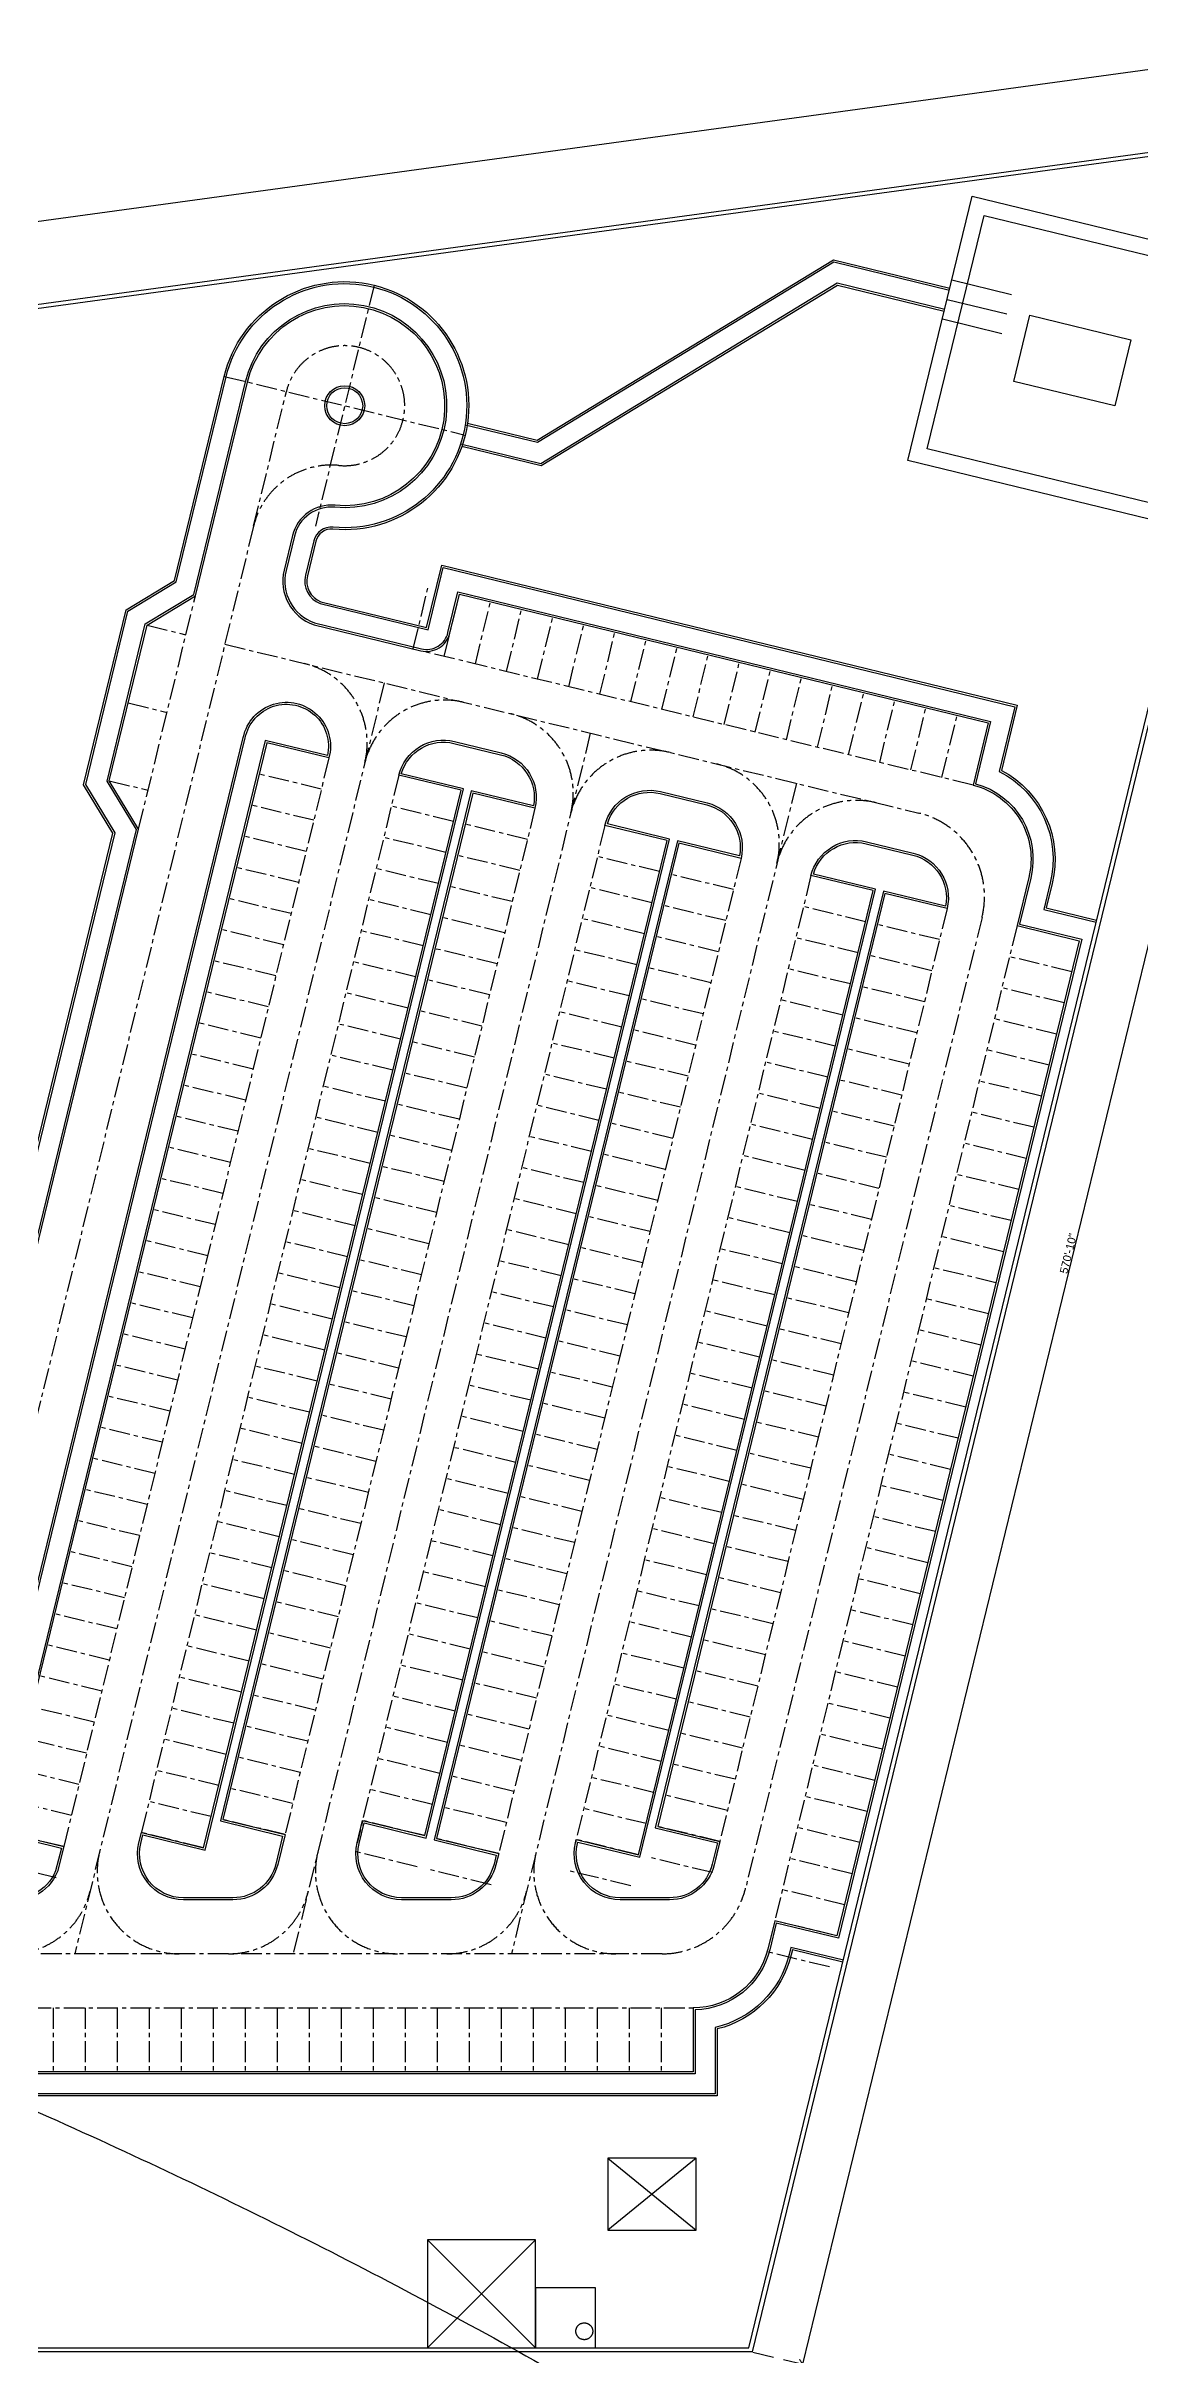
# Model space of a CAD drawing. Header units: inches. Extents: x 6322 to 85903, y -36042 to 7673.
# Drawn here: x 68124 to 71404, y -1887 to 5037 of the extents above; entities that cross this region are included whole.
import ezdxf

# ---------------------------------------------------------------- set-up
doc = ezdxf.new("R2010")
doc.units = ezdxf.units.IN
doc.header["$LTSCALE"] = 10
for name, pattern in [('Amconstr', [9999, 9999, 0]), ('CENTER', [2, 1.25, -0.25, 0.25, -0.25]), ('HIDDEN', [9.525, 6.35, -3.175])]:
    doc.linetypes.add(name, pattern=pattern)
for name, color, linetype in [('06--LINE-2', 2, 'Continuous'), ('FURN', 6, 'Continuous'), ('GC', 3, 'Continuous'), ('Plot Boundary', 1, 'Continuous'), ('PLOT LINE', 3, 'Continuous'), ('ROAD CL', 251, 'CENTER'), ('roads & footpath', 161, 'Continuous'), ('WALL', 4, 'Continuous')]:
    doc.layers.add(name, color=color, linetype=linetype)
doc.styles.add('3-16', font='arial.ttf')
doc.dimstyles.new('1-8', dxfattribs={"dimtxt": 10, "dimasz": 4, "dimexe": 2, "dimexo": 2, "dimgap": 1, "dimtad": 1, "dimdec": 4, "dimzin": 0, "dimdsep": 46, "dimlunit": 4, "dimtxsty": '3-16', "dimblk": 'ARCHTICK', "dimcen": 4, "dimclrd": 1, "dimclre": 8, "dimclrt": 2, "dimadec": 3, "dimazin": 0, "dimtfac": 1, "dimtdec": 4, "dimtofl": 0, "dimtmove": 2, "dimatfit": 3, "dimldrblk": 'AERO', "dimfxl": 0.18, "dimtolj": 1, "dimtzin": 0, "dimarcsym": 0})

# ---------------------------------------------------------------- blocks, each defined once
blk = doc.blocks.new('_ArchTick')
at = {"color": 0, "const_width": 0.15}
blk.add_lwpolyline([(-0.5, -0.5), (0.5, 0.5)], dxfattribs=at)
blk = doc.blocks.new('*D27')
at = {"layer": 'Defpoints', "color": 0, "linetype": 'Amconstr', "lineweight": 25, "transparency": 16777216}
for p in [(71828.1, 5022.4), (71861.8, 4777.2), (55517.2, 2537.3)]:
    blk.add_point(p, dxfattribs=at)
at = {"layer": 'FURN', "color": 1, "linetype": 'Amconstr', "lineweight": -2, "transparency": 16777216}
blk.add_line((55483.6, 2782.5), (71828.1, 5022.4), dxfattribs=at)
at = {"layer": 'FURN', "color": 8, "linetype": 'HIDDEN', "lineweight": -2, "transparency": 16777216}
for p, q in [((71861.5, 4779.2), (71827.9, 5024.4)), ((55516.9, 2539.3), (55483.3, 2784.5))]:
    blk.add_line(p, q, dxfattribs=at)
at = {"layer": 'FURN', "color": 1, "linetype": 'Amconstr', "lineweight": -2, "transparency": 16777216, "xscale": 24, "yscale": 24, "zscale": 24}
for p, rotation in [((71828.1, 5022.4), 7.80334522776029), ((55483.6, 2782.5), 187.8033452277602)]:
    blk.add_blockref('_ArchTick', p, dxfattribs=dict(at, rotation=rotation))
at = {"layer": 'FURN', "color": 2, "linetype": 'Amconstr', "lineweight": 25, "transparency": 16777216, "insert": (63654.1, 3915.6), "char_height": 24, "attachment_point": 5, "rotation": 7.80335, "style": '3-16'}
blk.add_mtext('\\A1;1374\'-9"', dxfattribs=at)
blk = doc.blocks.new('AERO')
blk.add_line((0, 0), (-1, 0))
blk.add_lwpolyline([(-0.71, 0.71), (0, 0), (-0.71, -0.71)])
blk = doc.blocks.new('*D29')
at = {"layer": 'Defpoints', "color": 0, "linetype": 'Amconstr', "lineweight": 25, "transparency": 16777216}
for p in [(71861.8, 4777.2), (70241.3, -1878.3), (70392.2, -1915)]:
    blk.add_point(p, dxfattribs=at)
at = {"layer": 'FURN', "color": 1, "linetype": 'Amconstr', "lineweight": -2, "transparency": 16777216}
blk.add_line((72012.6, 4740.5), (70392.2, -1915), dxfattribs=at)
at = {"layer": 'FURN', "color": 8, "linetype": 'HIDDEN', "lineweight": -2, "transparency": 16777216}
for p, q in [((71863.7, 4776.7), (72014.6, 4740)), ((70243.3, -1878.8), (70394.1, -1915.5))]:
    blk.add_line(p, q, dxfattribs=at)
at = {"layer": 'FURN', "color": 1, "linetype": 'Amconstr', "lineweight": -2, "transparency": 16777216, "xscale": 24, "yscale": 24, "zscale": 24}
for p, rotation in [((72012.6, 4740.5), 76.31633277779137), ((70392.2, -1915), 256.3163327777914)]:
    blk.add_blockref('_ArchTick', p, dxfattribs=dict(at, rotation=rotation))
at = {"layer": 'FURN', "color": 2, "linetype": 'Amconstr', "lineweight": 25, "transparency": 16777216, "insert": (71189.5, 1415.9), "char_height": 24, "attachment_point": 5, "rotation": 76.31633, "style": '3-16'}
blk.add_mtext('\\A1;570\'-10"', dxfattribs=at)
blk = doc.blocks.new('*U237')
at = {"layer": 'ROAD CL', "ltscale": 5}
blk.add_line((96, 0), (96, -192), dxfattribs=at)
blk = doc.blocks.new('*U238')
at = {"layer": 'WALL', "color": 0, "linetype": 'ByBlock', "lineweight": -2, "transparency": 16777216, "rotation": 166.3163327668291}
for p in [(69318, 3206.8), (69411.3, 3184), (69504.6, 3161.3), (69597.9, 3138.6), (69691.1, 3115.9), (69784.4, 3093.2), (69877.7, 3070.5), (69971, 3047.8), (70064.2, 3025.1), (70157.5, 3002.4), (70250.8, 2979.7), (70344.1, 2957), (70437.3, 2934.2), (70530.6, 2911.5), (70623.9, 2888.8), (70717.2, 2866.1), (70810.4, 2843.4), (70903.7, 2820.7)]:
    blk.add_blockref('*U237', p, dxfattribs=at)
blk = doc.blocks.new('*U239')
at = {"layer": 'ROAD CL', "ltscale": 5}
blk.add_line((96.4, 0), (96.4, -192), dxfattribs=at)
blk = doc.blocks.new('*U240')
at = {"layer": 'WALL', "color": 0, "linetype": 'ByBlock', "lineweight": -2, "transparency": 16777216, "rotation": 256.3163327777917}
for p in [(68972.2, 2902.1), (68949.4, 2808.8), (68926.7, 2715.5), (68904, 2622.3), (68881.3, 2529), (68858.6, 2435.7), (68835.9, 2342.4), (68813.2, 2249.2), (68790.5, 2155.9), (68767.8, 2062.6), (68745.1, 1969.3), (68722.3, 1876.1), (68699.6, 1782.8), (68676.9, 1689.5), (68654.2, 1596.2), (68631.5, 1502.9), (68608.8, 1409.7), (68586.1, 1316.4), (68563.4, 1223.1), (68540.7, 1129.8), (68518, 1036.6), (68495.2, 943.3), (68472.5, 850), (68449.8, 756.7), (68427.1, 663.5), (68404.4, 570.2), (68381.7, 476.9), (68359, 383.6), (68336.3, 290.4), (68313.6, 197.1), (68290.9, 103.8), (68268.1, 10.5), (68245.4, -82.7), (68222.7, -176), (68200, -269.3), (68177.3, -362.6)]:
    blk.add_blockref('*U239', p, dxfattribs=at)
blk = doc.blocks.new('*U241')
at = {"layer": 'ROAD CL', "ltscale": 5}
blk.add_line((96.3, 0), (96.3, -192), dxfattribs=at)
blk = doc.blocks.new('*U242')
at = {"layer": 'WALL', "color": 0, "linetype": 'ByBlock', "lineweight": -2, "transparency": 16777216, "rotation": 256.3163001479201}
for p in [(69590.1, 2751.5), (69567.4, 2658.2), (69544.6, 2564.9), (69521.9, 2471.7), (69499.2, 2378.4), (69476.5, 2285.1), (69453.8, 2191.8), (69431.1, 2098.6), (69408.4, 2005.3), (69385.7, 1912), (69363, 1818.7), (69340.3, 1725.5), (69317.5, 1632.2), (69294.8, 1538.9), (69272.1, 1445.6), (69249.4, 1352.4), (69226.7, 1259.1), (69204, 1165.8), (69181.3, 1072.5), (69158.6, 979.3), (69135.9, 886), (69113.2, 792.7), (69090.4, 699.4), (69067.7, 606.2), (69045, 512.9), (69022.3, 419.6), (68999.6, 326.3), (68976.9, 233.1), (68954.2, 139.8), (68931.5, 46.5), (68908.8, -46.8), (68886.1, -140), (68863.3, -233.3)]:
    blk.add_blockref('*U241', p, dxfattribs=at)
blk = doc.blocks.new('*U243')
at = {"layer": 'ROAD CL', "ltscale": 5}
blk.add_line((95.8, 192), (95.8, 0), dxfattribs=at)
blk = doc.blocks.new('*U244')
at = {"layer": 'WALL', "color": 0, "linetype": 'ByBlock', "lineweight": -2, "transparency": 16777216, "rotation": 256.3163327777917}
for p in [(69181.9, 2850.3), (69159.2, 2757.1), (69136.4, 2663.8), (69113.7, 2570.5), (69091, 2477.2), (69068.3, 2384), (69045.6, 2290.7), (69022.9, 2197.4), (69000.2, 2104.1), (68977.5, 2010.9), (68954.8, 1917.6), (68932.1, 1824.3), (68909.3, 1731), (68886.6, 1637.8), (68863.9, 1544.5), (68841.2, 1451.2), (68818.5, 1357.9), (68795.8, 1264.7), (68773.1, 1171.4), (68750.4, 1078.1), (68727.7, 984.8), (68705, 891.6), (68682.2, 798.3), (68659.5, 705), (68636.8, 611.7), (68614.1, 518.5), (68591.4, 425.2), (68568.7, 331.9), (68546, 238.6), (68523.3, 145.4), (68500.6, 52.1), (68477.9, -41.2), (68455.1, -134.5), (68432.4, -227.7)]:
    blk.add_blockref('*U243', p, dxfattribs=at)
blk = doc.blocks.new('*U245')
at = {"layer": 'ROAD CL', "ltscale": 5}
blk.add_line((95.8, 192), (95.8, 0), dxfattribs=at)
blk = doc.blocks.new('*U246')
at = {"layer": 'WALL', "color": 0, "linetype": 'ByBlock', "lineweight": -2, "transparency": 16777216, "rotation": 256.3163327777918}
for p in [(69799.8, 2699.9), (69777.1, 2606.6), (69754.4, 2513.3), (69731.7, 2420.1), (69709, 2326.8), (69686.3, 2233.5), (69663.5, 2140.2), (69640.8, 2047), (69618.1, 1953.7), (69595.4, 1860.4), (69572.7, 1767.1), (69550, 1673.9), (69527.3, 1580.6), (69504.6, 1487.3), (69481.9, 1394), (69459.2, 1300.8), (69436.4, 1207.5), (69413.7, 1114.2), (69391, 1020.9), (69368.3, 927.7), (69345.6, 834.4), (69322.9, 741.1), (69300.2, 647.8), (69277.5, 554.6), (69254.8, 461.3), (69232.1, 368), (69209.4, 274.7), (69186.6, 181.5), (69163.9, 88.2), (69141.2, -5.1), (69118.5, -98.4), (69095.8, -191.6), (69073.1, -284.9)]:
    blk.add_blockref('*U245', p, dxfattribs=at)
blk = doc.blocks.new('*U247')
at = {"layer": 'ROAD CL', "ltscale": 5}
blk.add_line((96.3, 0), (96.3, -192), dxfattribs=at)
blk = doc.blocks.new('*U248')
at = {"layer": 'WALL', "color": 0, "linetype": 'ByBlock', "lineweight": -2, "transparency": 16777216, "rotation": 256.3163327777918}
for p in [(70208, 2601), (70185.3, 2507.8), (70162.6, 2414.5), (70139.9, 2321.2), (70117.2, 2227.9), (70094.5, 2134.7), (70071.8, 2041.4), (70049, 1948.1), (70026.3, 1854.8), (70003.6, 1761.6), (69980.9, 1668.3), (69958.2, 1575), (69935.5, 1481.7), (69912.8, 1388.5), (69890.1, 1295.2), (69867.4, 1201.9), (69844.7, 1108.6), (69821.9, 1015.4), (69799.2, 922.1), (69776.5, 828.8), (69753.8, 735.5), (69731.1, 642.3), (69708.4, 549), (69685.7, 455.7), (69663, 362.4), (69640.3, 269.2), (69617.6, 175.9), (69594.8, 82.6), (69572.1, -10.7), (69549.4, -103.9), (69526.7, -197.2), (69504, -290.5), (69481.3, -383.8)]:
    blk.add_blockref('*U247', p, dxfattribs=at)
blk = doc.blocks.new('*U249')
at = {"layer": 'ROAD CL', "ltscale": 5}
blk.add_line((95.8, 192), (95.8, 0), dxfattribs=at)
blk = doc.blocks.new('*U250')
at = {"layer": 'WALL', "color": 0, "linetype": 'ByBlock', "lineweight": -2, "transparency": 16777216, "rotation": 256.3163327777918}
for p in [(70417.8, 2549.4), (70395, 2456.2), (70372.3, 2362.9), (70349.6, 2269.6), (70326.9, 2176.3), (70304.2, 2083.1), (70281.5, 1989.8), (70258.8, 1896.5), (70236.1, 1803.2), (70213.4, 1710), (70190.7, 1616.7), (70167.9, 1523.4), (70145.2, 1430.1), (70122.5, 1336.9), (70099.8, 1243.6), (70077.1, 1150.3), (70054.4, 1057), (70031.7, 963.8), (70009, 870.5), (69986.3, 777.2), (69963.6, 683.9), (69940.8, 590.7), (69918.1, 497.4), (69895.4, 404.1), (69872.7, 310.8), (69850, 217.6), (69827.3, 124.3), (69804.6, 31), (69781.9, -62.3), (69759.2, -155.6), (69736.5, -248.8), (69713.7, -342.1)]:
    blk.add_blockref('*U249', p, dxfattribs=at)
blk = doc.blocks.new('*U251')
at = {"layer": 'ROAD CL', "ltscale": 5}
blk.add_line((96, 0), (96, -192), dxfattribs=at)
blk = doc.blocks.new('*U252')
at = {"layer": 'WALL', "color": 0, "linetype": 'ByBlock', "lineweight": -2, "transparency": 16777216, "rotation": 256.3163327777916}
for p in [(70826, 2450.6), (70803.2, 2357.3), (70780.5, 2264), (70757.8, 2170.8), (70735.1, 2077.5), (70712.4, 1984.2), (70689.7, 1890.9), (70667, 1797.7), (70644.3, 1704.4), (70621.6, 1611.1), (70598.9, 1517.8), (70576.2, 1424.6), (70553.4, 1331.3), (70530.7, 1238), (70508, 1144.7), (70485.3, 1051.5), (70462.6, 958.2), (70439.9, 864.9), (70417.2, 771.6), (70394.5, 678.4), (70371.8, 585.1), (70349.1, 491.8), (70326.3, 398.5), (70303.6, 305.3), (70280.9, 212), (70258.2, 118.7), (70235.5, 25.4), (70212.8, -67.8), (70190.1, -161.1), (70167.4, -254.4), (70144.7, -347.7)]:
    blk.add_blockref('*U251', p, dxfattribs=at)
blk = doc.blocks.new('*U253')
at = {"layer": 'ROAD CL', "ltscale": 5}
blk.add_line((96, 192), (96, 0), dxfattribs=at)
blk = doc.blocks.new('*U254')
at = {"layer": 'WALL', "color": 0, "linetype": 'ByBlock', "lineweight": -2, "transparency": 16777216, "rotation": 256.3163327777997}
for p in [(71035.8, 2399.5), (71013.1, 2306.2), (70990.4, 2212.9), (70967.7, 2119.7), (70945, 2026.4), (70922.3, 1933.1), (70899.6, 1839.8), (70876.9, 1746.6), (70854.1, 1653.3), (70831.4, 1560), (70808.7, 1466.7), (70786, 1373.5), (70763.3, 1280.2), (70740.6, 1186.9), (70717.9, 1093.6), (70695.2, 1000.4), (70672.5, 907.1), (70649.8, 813.8), (70627.1, 720.5), (70604.3, 627.3), (70581.6, 534), (70558.9, 440.7), (70536.2, 347.4), (70513.5, 254.2), (70490.8, 160.9), (70468.1, 67.6), (70445.4, -25.7), (70422.7, -118.9), (70400, -212.2), (70377.2, -305.5), (70354.5, -398.8), (70331.8, -492), (70309.1, -585.3)]:
    blk.add_blockref('*U253', p, dxfattribs=at)
blk = doc.blocks.new('*U255')
at = {"layer": 'ROAD CL', "ltscale": 5}
blk.add_line((96, 0), (96, 192), dxfattribs=at)
blk = doc.blocks.new('*U256')
at = {"layer": 'WALL', "color": 0, "linetype": 'ByBlock', "lineweight": -2, "transparency": 16777216, "rotation": 180}
for p in [(67376.8, -846.5), (67472.8, -846.5), (67568.8, -846.5), (67664.8, -846.5), (67760.8, -846.5), (67856.8, -846.5), (67952.8, -846.5), (68048.8, -846.5), (68144.8, -846.5), (68240.8, -846.5), (68336.8, -846.5), (68432.8, -846.5), (68528.8, -846.5), (68624.8, -846.5), (68720.8, -846.5), (68816.8, -846.5), (68912.8, -846.5), (69008.8, -846.5), (69104.8, -846.5), (69200.8, -846.5), (69296.8, -846.5), (69392.8, -846.5), (69488.8, -846.5), (69584.8, -846.5), (69680.8, -846.5), (69776.8, -846.5), (69872.8, -846.5), (69968.8, -846.5), (70064.8, -846.5)]:
    blk.add_blockref('*U255', p, dxfattribs=at)

msp = doc.modelspace()

# ---------------------------------------------------------------- linework, layer by layer
at = {"linetype": 'Amconstr', "lineweight": 25}
msp.add_circle((60708.4733, -17819.81171), 18222, dxfattribs=at)
at = {"layer": '06--LINE-2', "lineweight": -3}
msp.add_lwpolyline([(70901.57938, 4587.34189), (71694.41852, 4394.30796), (71501.38459, 3601.46882), (70708.54545, 3794.50275)], close=True, dxfattribs=at)
at = {"layer": 'GC', "linetype": 'Amconstr', "lineweight": 25}
msp.add_lwpolyline([(69809.06633, -1513.69657), (70073.06633, -1513.69657), (70073.06633, -1297.69657), (69809.06633, -1297.69657)], close=True, dxfattribs=at)
for points in [[(69809.06633, -1297.69657), (70073.06633, -1513.69657)], [(70073.06633, -1297.69657), (69809.06633, -1513.69657)]]:
    msp.add_lwpolyline(points, dxfattribs=at)
at = {"layer": 'Plot Boundary', "color": 5, "lineweight": -3}
for points in [[(70936.86204, 4529.34936), (71636.42598, 4359.0253), (71466.10193, 3659.46136), (70766.53798, 3829.78541)], [(71073.91057, 4229.92843), (71377.02571, 4156.12846), (71328.76944, 3957.92776), (71025.6543, 4031.72773)]]:
    msp.add_lwpolyline(points, close=True, dxfattribs=at)
at = {"layer": 'PLOT LINE'}
for p, q in [((71861.75005, 4777.21987), (55517.18687, 2537.32102)), ((71845.92243, 4762.93865), (55529.16889, 2526.8509)), ((70231.88548, -1866.31913), (71845.92243, 4762.93865)), ((66769.12001, -1866.31322), (70231.88548, -1866.31913))]:
    msp.add_line(p, q, dxfattribs=at)
msp.add_lwpolyline([(71861.75005, 4777.21987), (70241.3178, -1878.30504), (66529.12001, -1878.31047)], dxfattribs=at)
at = {"layer": 'PLOT LINE', "linetype": 'Amconstr', "lineweight": 25}
for points in [[(69267.32862, -1866.31833), (69591.32862, -1866.31833), (69591.32862, -1542.31833), (69267.32862, -1542.31833)], [(69591.32862, -1866.31833), (69771.32862, -1866.31833), (69771.32862, -1686.31833), (69591.32862, -1686.31833)]]:
    msp.add_lwpolyline(points, close=True, dxfattribs=at)
for points in [[(69591.32862, -1542.31833), (69267.32862, -1866.31833)], [(69267.32862, -1542.31833), (69591.32862, -1866.31833)]]:
    msp.add_lwpolyline(points, dxfattribs=at)
msp.add_circle((69737.95741, -1816.53336), 25.28916, dxfattribs=at)
at = {"layer": 'ROAD CL', "ltscale": 5}
for p, q in [((68401.51846, 2688.87437), (68571.8425, 3388.43824)), ((68426.86117, 3300.23163), (68543.45516, 3271.84429)), ((70903.72204, 2820.69146), (69260.35862, 3220.80402)), ((68370.08649, 3067.04365), (68486.68048, 3038.65631)), ((68313.3118, 2833.85567), (68429.90579, 2805.46832)), ((67376.79128, -846.54308), (70064.79128, -846.54308))]:
    msp.add_line(p, q, dxfattribs=at)
for points in [[(69107.45841, 4320.17826), (68931.45689, 3597.29552)], [(68658.01628, 4046.73765), (69380.89902, 3870.73613)], [(69138.08329, 3127.0691), (68210.06343, -684.54308)], [(69756.02969, 2976.61661), (68864.64076, -684.54308)], [(68972.15106, 2902.07742), (68177.20494, -362.96726)], [(69181.86144, 2850.33552), (68409.78226, -320.78886)], [(70373.97785, 2826.1637), (69519.21995, -684.54308)], [(69590.06407, 2751.48771), (68841.28906, -323.91291)], [(69799.80784, 2699.88303), (69056.78548, -351.89764)], [(70208.01047, 2601.03523), (69473.15827, -417.18852)], [(70417.756, 2549.43012), (69711.36467, -351.89764)], [(70825.95862, 2450.58231), (70127.73746, -417.18852)], [(71035.82781, 2399.4851), (70309.11184, -585.32108)]]:
    msp.add_lwpolyline(points, dxfattribs=at)
msp.add_lwpolyline([(68746.23024, 3597.42445), (68844.50132, 4001.04862, -2.19113104), (69002.29789, 3779.55669, 0.3728245472)], format="xyb", close=True, dxfattribs=at)
for points in [[(68746.23026, 3597.42452), (67790.28937, -328.86637, -0.3458722565), (67452.16679, -594.54308), (66948.71988, -594.54308)], [(68660.04914, 3243.45691), (70741.24892, 2736.74357, -0.4154047707), (70930.64303, 2424.01513), (70221.75507, -487.57569, -0.3458724508), (69971.07795, -684.54308), (66973.11895, -684.54308)]]:
    msp.add_lwpolyline(points, format="xyb", dxfattribs=at)
for centre, start, end in [((68840.87156, 2946.24547), 346.316332778, 76.316332767), ((69318.90692, 2829.85737), 76.316332789, 166.316332778), ((69458.81796, 2795.79298), 346.316332778, 76.316332767), ((69936.85332, 2679.40488), 76.316332789, 166.316332778), ((70076.76611, 2645.34007), 346.316332778, 76.316332767), ((70554.80148, 2528.95197), 76.316332789, 166.316332778), ((68523.14377, -438.54308), 166.316332778, 270), ((69177.7211, -438.54308), 166.316332778, 270), ((69832.30029, -438.54308), 166.316332778, 270), ((68016.77119, -438.54308), 270, 346.316332778), ((68671.34852, -438.54308), 270, 346.316332778), ((69325.92771, -438.54308), 270, 346.316332778)]:
    msp.add_arc(centre, 246, start, end, dxfattribs=at)
at = {"layer": 'roads & footpath'}
for points in [[(69380.96953, 3901.59534), (69597.45074, 3848.88828), (70486.67831, 4389.89437), (70832.97834, 4305.5801)], [(69387.71875, 3906.12737), (69596.45536, 3855.3059), (70485.68294, 4396.31199), (70834.39771, 4311.4098)], [(70818.78467, 4247.2831), (70496.63204, 4325.71816), (69607.40447, 3784.71207), (69366.77586, 3843.29834)], [(70817.3653, 4241.4534), (70497.62742, 4319.30054), (69608.39985, 3778.29445), (69370.68634, 3836.17097)]]:
    msp.add_lwpolyline(points, dxfattribs=at)
for points in [[(63769.59049, 362.30604, -0.0121144616), (64646.67599, 192.69516, -0.0222488071), (65802.8928, -112.06126, 0.2216301759), (65940.24189, -93.56477, -0.4439214225), (66945.08308, -366.77865, 0.2824333094), (67091.31947, -456.54308), (67438.90867, -456.54308, 0.3458722565), (67598.25379, -331.33912), (68330.92463, 2677.92526), (68242.71797, 2822.90655), (68369.20161, 3342.40682), (68514.18293, 3430.61343), (68663.75271, 4044.93432, -2.1904642996), (68984.56615, 3594.40382, 0.3728245472), (68926.95093, 3553.42407), (68901.78067, 3450.04385, 0.3810337248), (68946.31083, 3365.19381), (69269.53008, 3286.49906), (69314.94986, 3473.04944), (71028.88152, 3055.75551), (70981.67246, 2861.85596, -0.3509688281), (71134.91104, 2527.4474), (71115.56754, 2447.99875), (71272.96943, 2409.67584)], [(63770.58662, 368.22277, -0.0121143794), (64647.95162, 198.55799, -0.0222486944), (65804.67858, -106.33317, 0.2216301759), (65937.00374, -88.51358, -0.4439214225), (66950.43319, -364.06271, 0.2824333094), (67091.31947, -450.54308), (67438.90867, -450.54308, 0.3458722565), (67592.42409, -329.91975), (68324.50701, 2676.92988), (68236.30035, 2821.91118), (68363.95983, 3346.24093), (68508.94116, 3434.44754), (68657.92225, 4046.35055, -2.1904516281), (68983.99416, 3588.43115, 0.3728245472), (68932.78062, 3552.0047), (68907.60603, 3448.60668, 0.3795735709), (68948.08975, 3370.93597), (69265.11975, 3293.74812), (69310.53953, 3480.2985), (71036.13059, 3060.16584), (70988.62157, 2865.03429, -0.3464869747), (71140.7361, 2526.00899), (71122.81661, 2452.40909), (71274.3888, 2415.50554)], [(67656.55078, -345.53279), (68395.10084, 2687.879), (68306.89418, 2832.86029), (68421.61939, 3304.06574), (68566.60072, 3392.27235), (68722.05771, 4030.77352, -2.1906108671), (68990.28607, 3654.13055, 0.3728245472), (68868.65393, 3567.61774), (68843.51972, 3464.38557, 0.3896434007), (68929.12896, 3307.62436), (69249.5067, 3229.62143, 0.4142136108), (69329.24644, 3278.13509), (69359.05317, 3400.55877), (70956.39085, 3011.65218), (70910.95114, 2825.01982, -0.408511257), (71076.6633, 2541.84339), (71043.07687, 2403.89543), (71229.62726, 2358.47568), (70500.07256, -637.98989), (70313.52218, -592.57015), (70294.0928, -672.37152, -0.33877073), (70070.79128, -852.4668), (70070.79128, -1044.54308), (67370.79128, -1044.54308)], [(67662.38048, -346.95215), (68401.51846, 2688.87437), (68313.3118, 2833.85567), (68426.86117, 3300.23163), (68571.8425, 3388.43824), (68727.88825, 4029.35761, -2.190627899), (68990.85806, 3660.10323, 0.3728245472), (68862.82423, 3569.03711), (68837.69312, 3465.81766, 0.3901794014), (68927.45282, 3301.85718), (69248.08733, 3223.79173, 0.4142136108), (69335.07614, 3276.71572), (69363.4635, 3393.30971), (70949.14179, 3007.24185), (70903.72204, 2820.69146, -0.4160208884), (71070.83886, 2543.28435), (71035.82781, 2399.4851), (71222.37819, 2354.06535), (70495.66223, -630.74083), (70309.11184, -585.32108), (70288.2631, -670.95215, -0.3458722565), (70064.79128, -846.54308), (70064.79128, -1038.54308), (67376.79128, -1038.54308)], [(68715.52063, 2964.02165, -1.0323594018), (68972.15106, 2902.07742), (68785.51075, 2947.12777), (67990.65457, -317.54752), (68177.20494, -362.96726), (68157.90366, -437.75202, -0.9384725776), (67906.38099, -359.31698), (68715.52063, 2964.02167)], [(70515.02739, -703.38373), (70357.6255, -665.06081), (70352.38979, -686.56519, -0.2840680743), (70130.79128, -905.09117), (70130.79128, -1104.54308), (67310.79128, -1104.54308), (67310.79128, -912.54308), (67091.31947, -912.54308, 0.2824333094), (66945.08308, -1002.30751, -0.1650982146), (66622.29322, -1317.70183, 0.2886997562), (66529.12001, -1465.61926), (66529.12001, -1878.31054)], [(70515.02739, -703.38373), (70357.6255, -665.06081), (70352.38979, -686.56519, -0.2840680743), (70130.79128, -905.09117), (70130.79128, -1104.54308), (67310.79128, -1104.54308), (67310.79128, -912.54308), (67091.31947, -912.54308, 0.2824333094), (66945.08308, -1002.30751, -0.1650982146), (66622.29322, -1317.70183, 0.2886997562), (66529.12001, -1465.61926), (66529.12001, -1878.31054)], [(70513.60802, -709.21343), (70362.03583, -672.30988), (70358.21949, -687.98456, -0.2797863653), (70136.79128, -909.83474), (70136.79128, -1110.54308), (67304.79128, -1110.54308), (67304.79128, -918.54308), (67091.31947, -918.54308, 0.2824333094), (66950.43319, -1005.02345, -0.1650982146), (66624.88444, -1323.11345, 0.2886997562), (66535.12001, -1465.61926), (66535.12001, -1878.31054)], [(70513.60802, -709.21343), (70362.03583, -672.30988), (70358.21949, -687.98456, -0.2797863653), (70136.79128, -909.83474), (70136.79128, -1110.54308), (67304.79128, -1110.54308), (67304.79128, -918.54308), (67091.31947, -918.54308, 0.2824333094), (66950.43319, -1005.02345, -0.1650982146), (66624.88444, -1323.11345, 0.2886997562), (66535.12001, -1465.61926), (66535.12001, -1878.31054)]]:
    msp.add_lwpolyline(points, format="xyb", dxfattribs=at)
for points in [[(68721.37461, 2962.70202, -1.0092396584), (68967.77903, 2909.30503), (68781.09761, 2954.3653), (67983.4055, -321.95785), (68169.87513, -367.35794), (68152.17995, -435.91969, -0.9372198567), (67912.21069, -360.73635)], [(68684.49785, -522.54308), (68536.29124, -522.54308, -0.486015714), (68402.20716, -351.90172), (68409.78226, -320.78886), (68596.33211, -366.20851), (69368.46836, 2805.14795), (69181.86144, 2850.33552, -0.4142144727), (69348.59039, 2951.77306), (69488.50276, 2917.70835, -0.4130994696), (69590.06407, 2751.48771), (69403.45715, 2796.67528), (68654.01896, -281.44919), (68840.56935, -326.86894), (68818.71289, -416.64172, -0.3470135897)], [(68684.49785, -516.54308), (68536.29124, -516.54308, -0.486015714), (68408.0369, -353.32091), (68414.19259, -328.03793), (68600.74244, -373.45758), (69375.71919, 2809.56554), (69189.24521, 2854.72092, -0.4009415752), (69347.171, 2945.94337), (69487.0834, 2911.87865, -0.3998192991), (69585.4965, 2758.76718), (69399.04506, 2803.9171), (68646.76989, -285.85953), (68833.32032, -331.27928), (68812.88026, -415.23438, -0.3470392054)], [(69339.07518, -522.54308), (69190.28825, -522.54308, -0.4847215006), (69056.78548, -351.89764), (69073.15314, -284.69212), (69259.69879, -330.11071), (69986.41476, 2654.69546), (69799.80784, 2699.88303, -0.4142144727), (69966.53679, 2801.32058), (70106.44917, 2767.25587, -0.4130994696), (70208.01047, 2601.03523), (70021.40355, 2646.22279), (69294.67699, -338.62692), (69481.22738, -384.04666), (69473.15827, -417.18852, -0.3458722565)], [(69339.07518, -516.54308), (69190.30104, -516.54308, -0.4846922455), (69062.61519, -353.31698), (69077.56306, -291.94108), (69264.10913, -337.35978), (69993.66559, 2659.11306), (69807.19162, 2704.26843, -0.4009415752), (69965.11741, 2795.49088), (70105.0298, 2761.42617, -0.3998192991), (70203.4429, 2608.31469), (70016.99146, 2653.46461), (69287.42792, -343.03725), (69473.97831, -388.457), (69467.32857, -415.76916, -0.3458722565)], [(69845.44776, -522.54308, -0.4860251338), (69711.36467, -351.89764), (69713.80644, -341.86869), (69900.35682, -387.28843), (70604.36291, 2504.24255), (70417.756, 2549.43012, -0.4142144727), (70584.48495, 2650.86766), (70724.39732, 2616.80295, -0.4130994696), (70825.95862, 2450.58231), (70639.35171, 2495.76988), (69958.11202, -302.25373), (70144.66241, -347.67348), (70127.73746, -417.18852, -0.3458722565), (69993.65437, -522.54308)], [(69845.44776, -516.54308, -0.4860251338), (69717.19437, -353.317), (69718.21677, -349.11775), (69904.76715, -394.5375), (70611.61375, 2508.66014), (70425.13977, 2553.81552, -0.4009415752), (70583.06556, 2645.03797), (70722.97795, 2610.97325, -0.3998192991), (70821.39105, 2457.86178), (70634.93961, 2503.0117), (69950.86295, -306.66406), (70137.41334, -352.08381), (70121.90776, -415.76916, -0.3458722565), (69993.65437, -516.54308)]]:
    msp.add_lwpolyline(points, format="xyb", close=True, dxfattribs=at)
for radius in [60, 54]:
    msp.add_circle((69019.45765, 3958.73689), radius, dxfattribs=at)
at = {"layer": 'WALL', "linetype": 'Amconstr', "lineweight": 25}
for p, q in [((71018.84636, 4291.20286), (70840.07518, 4334.72859)), ((71004.65269, 4232.90587), (70825.88151, 4276.4316)), ((70990.45902, 4174.60887), (70811.68784, 4218.1346))]:
    msp.add_line(p, q, dxfattribs=at)

# ---------------------------------------------------------------- block references
for name in ['*U238', '*U240', '*U244', '*U242', '*U246', '*U248', '*U250', '*U252', '*U254', '*U256']:
    msp.add_blockref(name, (0, 0), dxfattribs=at)

# ---------------------------------------------------------------- dimensions: what is measured, and where the dimension line sits
at = {"layer": 'FURN', "linetype": 'Amconstr', "lineweight": 25}
for p1, p2, distance, picture, middle in [((55517.18687, 2537.32102), (71861.75005, 4777.21987), 247.48106, '*D27', (63654.06649, 3915.59893)), ((71861.75005, 4777.21987), (70241.3178, -1878.30504), 155.27041, '*D29', (71189.51967, 1415.86178))]:
    dim = msp.add_aligned_dim(p1=p1, p2=p2, distance=distance, dimstyle='1-8', override={"dimtxt": 24, "dimasz": 24, "dimdec": 0, "dimfxl": 150}, dxfattribs=at)
    dim.commit()
    dim.dimension.update_dxf_attribs({"geometry": picture, "text_midpoint": middle})

doc.saveas('drawing.dxf')
